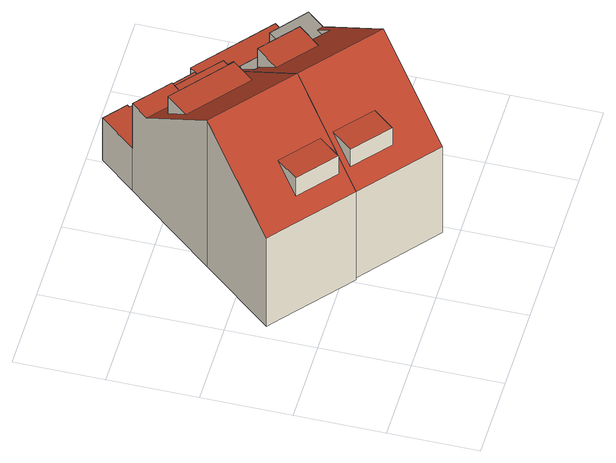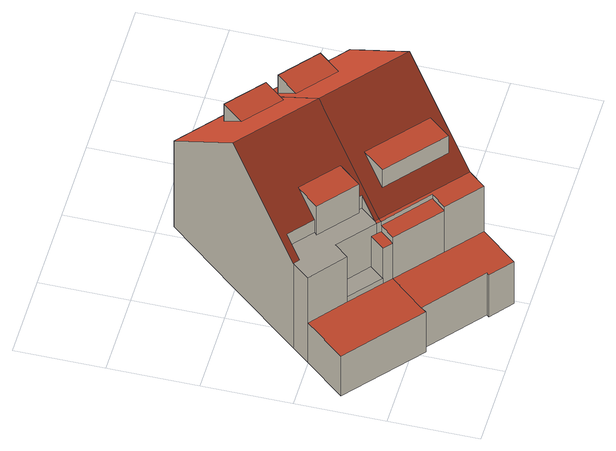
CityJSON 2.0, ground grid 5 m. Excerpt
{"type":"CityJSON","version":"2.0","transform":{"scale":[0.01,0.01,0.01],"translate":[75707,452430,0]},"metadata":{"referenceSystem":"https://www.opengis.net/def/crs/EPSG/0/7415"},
"CityObjects":{
"building1":{"type":"Building","attributes":{"Volume":632.69,"Dakoppervlakte":87.2,"Muuroppervlakte":293.78,"Vloeroppervlakte":86.98,"hoogte_Z_max_in_m_NAP":11.74,"GEB_DOEL":"woonfunctie","dateOfConstruction":"1925-01-01","measuredHeight":10.88},"children":["building1-1","building1-2"],"geometry":[{"type":"Solid","lod":"2","boundaries":[[[[0,1,2,3,4,5,6,7,8,9,10,11,12,13]],[[14,15,16,17,18],[19,20,21,22]],[[18,17,23,24],[25,26,27,28]],[[29,30,24,23,31,32]],[[33,34,35,36,37,38,39]],[[40,41,42,43]],[[16,10,9,8,7,41,31,23,17]],[[24,30,37,1,0,13,18]],[[33,39,6,5]],[[35,34,4,3]],[[3,2,36,35]],[[36,2,1,37]],[[42,41,7,6,39]],[[16,15,14,12,11,10]],[[32,31,41,40]],[[32,40,43,29]],[[30,29,43,38,37]],[[38,43,42,39]],[[18,13,12,14]],[[33,5,4,34]],[[44,45,19,22]],[[21,20,45,44]],[[20,19,45]],[[44,22,21]],[[46,47,28,27]],[[26,25,47,46]],[[25,28,47]],[[46,27,26]]]],"semantics":{"surfaces":[{"type":"GroundSurface"},{"type":"RoofSurface"},{"type":"WallSurface"}],"values":[[0,1,1,1,1,1,2,2,2,2,2,2,2,2,2,2,2,2,2,2,1,2,2,2,1,2,2,2]]}}]},
"building1-1":{"type":"BuildingInstallation","attributes":{"relationToConstruction":"outside"},"parents":["building1"],"geometry":[{"type":"MultiSurface","lod":"2","boundaries":[[[44,45,19,22]],[[21,20,45,44]],[[20,19,45]],[[44,22,21]]],"semantics":{"surfaces":[{"type":"RoofSurface"},{"type":"WallSurface"}],"values":[0,1,1,1]}}]},
"building1-2":{"type":"BuildingInstallation","attributes":{"relationToConstruction":"outside"},"parents":["building1"],"geometry":[{"type":"MultiSurface","lod":"2","boundaries":[[[46,47,28,27]],[[26,25,47,46]],[[25,28,47]],[[46,27,26]]],"semantics":{"surfaces":[{"type":"RoofSurface"},{"type":"WallSurface"}],"values":[0,1,1,1]}}]},
"building2":{"type":"Building","attributes":{"Volume":585.06,"Dakoppervlakte":79.2,"Muuroppervlakte":301.18,"Vloeroppervlakte":81.25,"hoogte_Z_max_in_m_NAP":11.74,"GEB_DOEL":"woonfunctie","dateOfConstruction":"1925-01-01","measuredHeight":10.72},"children":["building2-1"],"geometry":[{"type":"Solid","lod":"2","boundaries":[[[[48,49,50,51,52,53,54,55,56,57,58,59]],[[60,61,62,63]],[[17,16,64,65],[66,67,68,69]],[[70,71,72,23,17,65,73,74,75,76,77,78]],[[72,79,31,23]],[[80,81,33,39,82,83,84]],[[85,86,87,88,89]],[[90,91,74,73,92,93,94,79,72,95,96,97,98]],[[99,78,77,100]],[[17,59,58,16]],[[58,57,64,16]],[[73,65,64,57,56,55]],[[31,88,49,48,59,17,23]],[[80,84,54,53]],[[80,53,52,81]],[[81,52,51,33]],[[92,73,55,54,84]],[[50,49,88,87,39]],[[60,86,85,61]],[[93,63,62,94]],[[83,63,93,92,84]],[[60,63,83,82]],[[87,86,60,82,39]],[[74,91,75]],[[71,70,96,95]],[[76,75,91,90]],[[71,95,72]],[[79,89,88,31]],[[62,61,85,89,79,94]],[[51,50,39,33]],[[98,100,77,76,90]],[[97,96,70,78,99]],[[99,100,98,97]],[[69,101,102,66]],[[67,102,101,68]],[[67,66,102]],[[101,69,68]]]],"semantics":{"surfaces":[{"type":"GroundSurface"},{"type":"OuterFloorSurface"},{"type":"RoofSurface"},{"type":"WallSurface"}],"values":[[0,1,2,2,2,2,2,1,2,3,3,3,3,3,3,3,3,3,3,3,3,3,3,3,3,3,3,3,3,3,3,3,3,2,3,3,3]]}}]},
"building2-1":{"type":"BuildingInstallation","attributes":{"relationToConstruction":"outside"},"parents":["building2"],"geometry":[{"type":"MultiSurface","lod":"2","boundaries":[[[69,101,102,66]],[[67,102,101,68]],[[67,66,102]],[[101,69,68]]],"semantics":{"surfaces":[{"type":"RoofSurface"},{"type":"WallSurface"}],"values":[0,1,1,1]}}]}
},
"vertices":[
[766,1617,86],[848,1715,86],[1019,1920,86],[1143,1819,86],[1132,1806,86],[1459,1542,86],[1293,1346,86],[1224,1265,86],[1211,1249,86],[863,838,86],[522,436,86],[163,732,86],[83,798,86],[421,1204,86],[83,798,741],[163,732,742],[522,436,742],[863,838,1174],[421,1204,1174],[653,659,951],[552,536,821],[343,708,821],[444,831,951],[1211,1249,734],[766,1617,734],[745,1497,820],[1069,1230,820],[967,1107,950],[644,1374,950],[1043,1555,734],[848,1715,734],[1224,1265,734],[972,1472,734],[1459,1542,398],[1132,1806,398],[1143,1819,398],[1019,1920,398],[848,1715,398],[1043,1555,398],[1293,1346,398],[972,1472,704],[1224,1265,704],[1293,1346,704],[1043,1555,704],[343,708,953],[552,536,953],[1069,1230,950],[745,1497,950],
[1211,1249,102],[1224,1265,102],[1293,1346,102],[1459,1542,102],[1483,1572,102],[1901,1228,102],[1712,1001,102],[1630,903,102],[1286,490,102],[948,85,102],[522,436,102],[863,838,102],[1341,1305,434],[1274,1223,434],[1449,1080,434],[1515,1159,434],[948,85,742],[1286,490,1174],[918,438,950],[820,319,823],[615,489,823],[713,607,950],[1182,1124,828],[1158,1143,828],[1232,1232,734],[1630,903,734],[1601,927,734],[1527,839,828],[1390,952,828],[1298,840,946],[1090,1012,946],[1245,1248,734],[1901,1228,398],[1483,1572,398],[1341,1305,398],[1515,1159,398],[1712,1001,398],[1274,1223,658],[1341,1305,658],[1293,1346,658],[1224,1265,658],[1245,1248,658],[1390,952,734],[1527,839,734],[1712,1001,734],[1515,1159,734],[1449,1080,734],[1158,1143,734],[1182,1124,734],[1195,1139,734],[1403,967,734],[1195,1139,946],[1403,967,946],[615,489,950],[820,319,950]
]}
